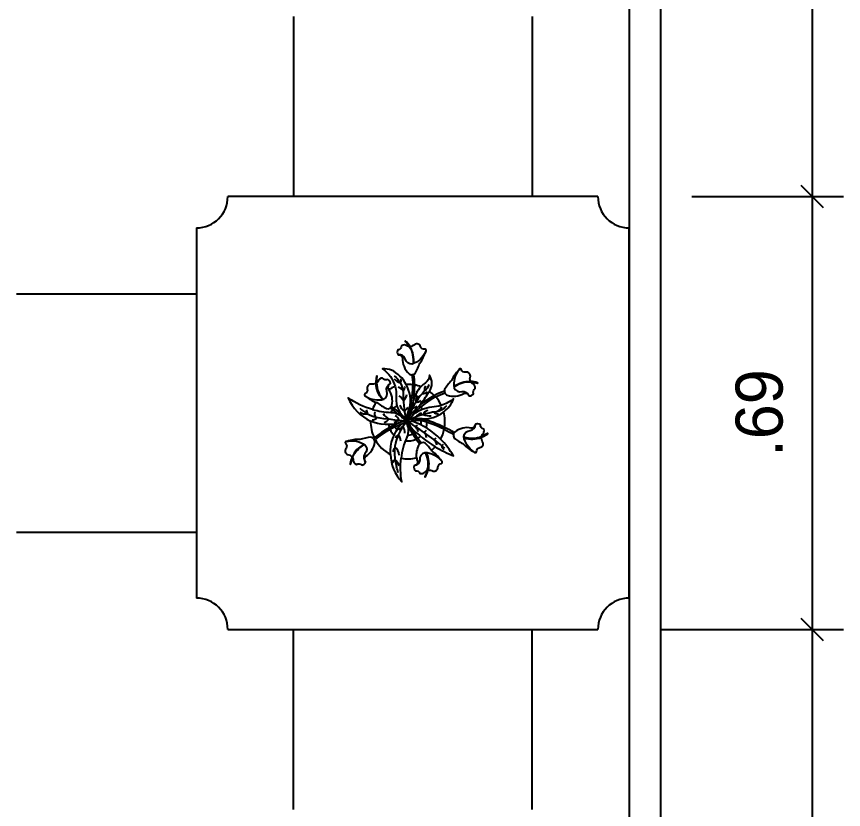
# Model space of a CAD drawing. Header units: millimetres. Extents: x 290.7 to 367.8, y 729.2 to 750.9.
# Drawn here: x 348.411 to 349.729, y 744.891 to 746.155 of the extents above; entities that cross this region are included whole.
import ezdxf

# ---------------------------------------------------------------- set-up
doc = ezdxf.new("R2010")
doc.units = ezdxf.units.MM
doc.header["$PDMODE"] = 35
for name, color, linetype in [('cota', 24, 'Continuous'), ('LAYOUT', 4, 'Continuous'), ('VEGET', 64, 'Continuous')]:
    doc.layers.add(name, color=color, linetype=linetype)
doc.styles.add('STYLUS', font='stylu.ttf')
doc.dimstyles.new('DIM50', dxfattribs={"dimscale": 0.5, "dimtxt": 0.15, "dimasz": 0.07, "dimexe": 0.1, "dimexo": 0.1, "dimgap": 0.09, "dimtad": 1, "dimzin": 4, "dimdsep": 46, "dimtxsty": 'STYLUS', "dimblk1": 'OBLIQUE', "dimblk2": 'OBLIQUE', "dimsah": 1, "dimcen": 0.09, "dimclrd": 24, "dimclre": 24, "dimclrt": 2, "dimadec": 0, "dimazin": 0, "dimtfac": 1, "dimtmove": 2, "dimatfit": 3, "dimldrblk": 'OBLIQUE', "dimfxl": 0, "dimtolj": 1, "dimtzin": 0, "dimarcsym": 0})

# ---------------------------------------------------------------- blocks, each defined once
blk = doc.blocks.new('VASO FLOR')
at = {"layer": 'VEGET', "color": 13}
for points in [[(0.0291, 0.1175, -0.195055), (0.0228, 0.1231, 0.501368), (0.0133, 0.1224, -0.376344), (0.0048, 0.1206, 0.636994), (0.0029, 0.1171, 0.091173), (0.0064, 0.0968, 0.036395), (0.0087, 0.079, 0.096784), (0.0105, 0.0768, 0.035642)], [(0.0029, 0.1171, 0.212423), (0.0178, 0.0915, 0.368913), (0.0306, 0.0964, -0.372027), (0.0435, 0.0995, 0.287974)], [(0.0131, 0.0754, 0.182881), (0.0182, 0.0758, 0.232624), (0.0349, 0.0964, -0.389519), (0.0435, 0.0995, 0.287974), (0.046, 0.1071, -0.393845), (0.0424, 0.1147, 0.34066), (0.0329, 0.1169, -0.062762), (0.0301, 0.1172, -0.064896)], [(-0.0553, 0.1005, -0.212423), (-0.0564, 0.0709, -0.368913), (-0.07, 0.0691, 0.372027), (-0.0828, 0.0658, -0.287974)], [(-0.043, 0.0614, 0.096784), (-0.0425, 0.0642, 0.036395), (-0.0489, 0.0809, 0.091173), (-0.0553, 0.1005, 0.636994), (-0.0587, 0.1026, -0.376344), (-0.067, 0.1003, 0.501368), (-0.0757, 0.0963, -0.195055), (-0.0786, 0.0885, 0.06826)], [(-0.0794, 0.0877, -0.062762), (-0.0817, 0.0861, 0.34066), (-0.0891, 0.0798, -0.393845), (-0.0886, 0.0713, 0.287974), (-0.0828, 0.0658, -0.389519), (-0.0738, 0.0671, 0.232624), (-0.0493, 0.0568, 0.182881), (-0.0446, 0.0589, -0.033616)], [(0.1037, 0.0678, -0.062762), (0.1025, 0.0703, 0.34066), (0.0974, 0.0786, -0.393845), (0.089, 0.0795, 0.287974), (0.0826, 0.0747, -0.389519), (0.0824, 0.0656, 0.232624), (0.0683, 0.0432, 0.058292), (0.0683, 0.0415, 0.020555)], [(0.0693, 0.0386, 0.222448), (0.0744, 0.0352, 0.036395), (0.092, 0.0388, 0.091173), (0.1124, 0.042, 0.636994), (0.115, 0.045, -0.376344), (0.114, 0.0536, 0.501368), (0.1116, 0.0628, -0.195055), (0.1043, 0.0669, 0.06826)], [(0.1124, 0.042, -0.212423), (0.0833, 0.0478, -0.368913), (0.0838, 0.0616, 0.372027), (0.0826, 0.0747, -0.287974)], [(-0.0541, 0.0162, 0.007798), (-0.055, 0.0164, -0.389519), (-0.0589, 0.0247, 0.287974), (-0.0666, 0.0264, -0.393845), (-0.074, 0.0222, 0.34066), (-0.0752, 0.0125, -0.062762), (-0.0753, 0.0097, -0.064896)], [(-0.0727, -0.0174, 0.212423), (-0.0486, -0.0002, 0.368913), (-0.0546, 0.0121, -0.372027), (-0.0589, 0.0247, 0.287974)], [(-0.0542, -0.0127, 0.006984), (-0.0528, -0.012, 0.036395), (-0.0353, -0.0081, 0.401755), (-0.0329, 0.0016, 0.224419), (-0.0541, 0.0162, -0.389519)], [(-0.0755, 0.0087, -0.195055), (-0.0805, 0.0019, 0.501368), (-0.079, -0.0075, -0.376344), (-0.0763, -0.0157, 0.636994), (-0.0727, -0.0174, 0.084136), (-0.0542, -0.0127, 0.053439)], [(0.0625, -0.0042, 0.031062), (0.0472, -0.0033, 0.401755), (0.0422, -0.0119, 0.182145), (0.0541, -0.0295, -0.389519)], [(0.0858, -0.005, 0.212423), (0.0577, -0.0146, 0.368913), (0.06, -0.0282, -0.372027), (0.0605, -0.0414, 0.287974)], [(0.081, -0.0308, -0.195055), (0.0877, -0.0258, 0.501368), (0.0889, -0.0163, -0.376344), (0.0887, -0.0076, 0.636994), (0.0858, -0.005, 0.091173), (0.0651, -0.0045, 0.005326), (0.0625, -0.0042, 0.035051)], [(0.0541, -0.0295, 0.048427), (0.0591, -0.0324, -0.389519), (0.0605, -0.0414, 0.287974), (0.0674, -0.0453, -0.393845), (0.0756, -0.0433, 0.34066), (0.0796, -0.0344, -0.062762), (0.0805, -0.0317, -0.064896)], [(-0.0164, -0.0564, 0.154212), (-0.0205, -0.0578, 0.036395), (-0.0305, -0.0727, 0.091173), (-0.0427, -0.0893, 0.636994), (-0.0425, -0.0933, -0.376344), (-0.0357, -0.0987, 0.501368), (-0.0275, -0.1035, -0.195055), (-0.0194, -0.1013, 0.06826)], [(-0.0183, -0.1015, -0.062762), (-0.0157, -0.1024, 0.34066), (-0.0062, -0.1048, -0.393845), (0.0004, -0.0995, 0.287974), (0.0015, -0.0916, -0.389519), (-0.0048, -0.085, 0.232624), (-0.0106, -0.0591, 0.124656), (-0.0134, -0.057, -0.002356)], [(-0.0427, -0.0893, -0.212423), (-0.0179, -0.073, -0.368913), (-0.0086, -0.0831, 0.372027), (0.0015, -0.0916, -0.287974)]]:
    blk.add_lwpolyline(points, format="xyb", dxfattribs=at)
at = {"layer": 'VEGET', "color": 40}
for points in [[(0.0301, 0.1172, -0.064896), (0.0388, 0.1231, 0.810808), (0.0384, 0.1239, 0.06826), (0.0291, 0.1175, -0.195055)], [(0.0159, 0.093, -0.172607), (0.0291, 0.1175, -0.810808)], [(0.0301, 0.1172, 0.176058), (0.0168, 0.0928, 0.243738)], [(-0.0786, 0.0885, 0.06826), (-0.0899, 0.0897, 0.810808), (-0.0898, 0.0888, -0.064896), (-0.0794, 0.0877, -0.062762)], [(-0.0794, 0.0877, -0.179373), (-0.0558, 0.0721, -0.243738)], [(-0.0554, 0.0731, 0.172607), (-0.0786, 0.0885, 0.810808)], [(0.1037, 0.0678, -0.179373), (0.0845, 0.0471, -0.243738)], [(0.0854, 0.0465, 0.172607), (0.1043, 0.0669, 0.810808)], [(0.1043, 0.0669, 0.06826), (0.1073, 0.0778, 0.810808), (0.1064, 0.0779, -0.064896), (0.1037, 0.0678, -0.062762)], [(-0.0753, 0.0097, -0.064896), (-0.0819, 0.0179, 0.810808), (-0.0827, 0.0174, 0.06826), (-0.0755, 0.0087, -0.195055)], [(-0.0499, -0.0023, -0.172607), (-0.0755, 0.0087, -0.810808)], [(-0.0753, 0.0097, 0.179373), (-0.0493, -0.0014, 0.243738)], [(0.0595, -0.013, -0.172607), (0.081, -0.0308, -0.810808)], [(0.0805, -0.0317, 0.176058), (0.0592, -0.0139, 0.243738)], [(0.0805, -0.0317, -0.064896), (0.0845, -0.0415, 0.810808), (0.0854, -0.0412, 0.06826), (0.081, -0.0308, -0.195055)], [(-0.0203, -0.0735, 0.172607), (-0.0194, -0.1013, 0.810808)], [(-0.0183, -0.1015, -0.179373), (-0.0193, -0.0733, -0.243738)], [(-0.0194, -0.1013, 0.06826), (-0.0139, -0.1112, 0.810808), (-0.0131, -0.1106, -0.064896), (-0.0183, -0.1015, -0.062762)]]:
    blk.add_lwpolyline(points, format="xyb", dxfattribs=at)
at = {"layer": 'VEGET'}
for points in [[(-0.0059, 0.0601, 0.275681), (-0.0241, 0.0782, -0.234589), (-0.0204, 0.0651, 0.047492), (-0.021, 0.0556, 0.04348)], [(-0.0147, 0.0667, -0.172243), (-0.0122, 0.0551, 0.077621), (-0.0036, 0.0132, 0.077621)], [(0.0105, 0.0768, 0.035642), (0.004, 0.0608, 0.042088)], [(0.0072, 0.0607, -0.033571), (0.0131, 0.0754, 0.182881)], [(0.0105, 0.0768, 0.105036), (0.0131, 0.0754, 0.232624)], [(0.0331, 0.0528, 0.127589), (0.0296, 0.0787, -0.086131), (0.0229, 0.0575, 0.067782)], [(-0.043, 0.0614, -0.105036), (-0.0446, 0.0589, -0.232624)], [(-0.0446, 0.0589, -0.033616), (-0.0324, 0.0487, 0.044708)], [(-0.03, 0.0505, 0.035076), (-0.043, 0.0614, 0.096784)], [(-0.021, 0.0556, 0.1286), (-0.0137, 0.0312)], [(-0.0015, 0.0319, 0.006234), (-0.0051, 0.0544, 0.056573), (-0.0059, 0.0601, -0.234589)], [(0.0229, 0.0575, -0.059667), (0.0141, 0.0447, 0.116627), (0.0015, 0.0166)], [(0.0294, 0.063, -0.192821), (0.0242, 0.0444, 0.073411), (0.0029, 0.0045, 0.073411)], [(0.0152, 0.0195, 0.188192), (0.0331, 0.0528, -0.146551)], [(-0.0403, 0.0416, 0.151618), (-0.073, 0.0412, 0.069982), (-0.0845, 0.0327, -0.168565), (-0.0503, 0.0266, 0.046466)], [(-0.0096, 0.0187, 0.179213), (-0.0403, 0.0416, 0.069982)], [(0.0683, 0.0415, 0.020555), (0.0514, 0.0363, 0.105029)], [(0.0693, 0.0386, -0.105295), (0.0683, 0.0415, -0.232624)], [(-0.0636, 0.0377, -0.205437), (-0.0344, 0.0291, 0.058316), (-0.0026, 0.0027, 0.058316)], [(-0.0503, 0.0266, -0.082744), (-0.0368, 0.0157, 0.276015), (-0.0011, 0.003)], [(0.0514, 0.0363, 0.04487), (0.0164, 0.0204, 0.057779), (0.0154, 0.0197, 0.066188), (0.0029, 0.0045)], [(0.0532, 0.0338, 0.045412), (0.0182, 0.018, 0.0595), (0.0172, 0.0173, 0.072643), (0.0042, 0.0011)], [(0.0532, 0.0338, -0.019885), (0.0693, 0.0386, 0.222448)], [(0.0602, 0.0187, 0.10961), (0.0081, 0.007)], [(0.0627, 0.0041, 0.039304), (0.0935, 0.0142, 0.068382), (0.0602, 0.0187, 0.070573)], [(0.0133, -0.0016, 0.060604), (0.0627, 0.0041, 0.179336)], [(-0.0499, -0.0246, 0.057879), (-0.0262, -0.0074, -0.147369), (-0.0138, -0.0007)], [(-0.0041, -0.009, -0.177901), (-0.0392, -0.0399, 0.085249)], [(0.0209, -0.0553, -0.194857), (-0.0009, -0.0092)], [(0.0028, -0.0016, -0.251756), (0.0198, -0.0173, 0.06874), (0.0372, -0.0474, -0.179247)], [(-0.0499, -0.0246, -0.085249), (-0.0905, -0.0389, 0.196212), (-0.0392, -0.0399, 0.116806)], [(0.0209, -0.0553, 0.179247), (0.0645, -0.0732, -0.074362), (0.0372, -0.0474, 0.10465)], [(-0.0162, -0.0546, 0.002909), (-0.0164, -0.0564, 0.154212)], [(-0.0164, -0.0564, -0.105383), (-0.0134, -0.057, -0.232624)], [(-0.0134, -0.057, -0.002356), (-0.0133, -0.0555, 0.146929)]]:
    blk.add_lwpolyline(points, format="xyb", dxfattribs=at)
at = {"layer": 'VEGET', "color": 253}
for points in [[(-0.021, 0.0556, 0.04348), (-0.03, 0.0505, 0.035076)], [(0.004, 0.0608, 0.042088), (-0.0059, 0.0601, 0.275681)], [(0.0229, 0.0575, 0.067782), (0.0072, 0.0607, -0.033571)], [(0.0514, 0.0363, 0.105029), (0.0331, 0.0528, 0.127589)], [(-0.0324, 0.0487, 0.044708), (-0.0403, 0.0416, 0.151618)], [(-0.0503, 0.0266, 0.046466), (-0.0541, 0.0162, 0.007798)], [(0.0602, 0.0187, 0.070573), (0.0532, 0.0338, -0.019885)], [(0.0625, -0.0042, 0.035051), (0.0627, 0.0041, 0.039304)], [(-0.0542, -0.0127, 0.053439), (-0.0499, -0.0246, -0.085249)], [(0.0372, -0.0474, 0.10465), (0.0541, -0.0295, 0.048427)], [(-0.0392, -0.0399, 0.116806), (-0.0162, -0.0546, 0.002909)], [(-0.0133, -0.0555, 0.146929), (0.0209, -0.0553, 0.179247)]]:
    blk.add_lwpolyline(points, format="xyb", dxfattribs=at)
at = {"layer": 'VEGET'}
for centre, radius, start, end in [((-0.0081, 0.063), 0.00889, 190.0696, 242.4893), ((-0.0165, 0.0565), 0.00837, 303.75, 6.6047), ((0.1196, 0.0238), 0.1213, 162.2507, 188.8754), ((0.1196, 0.0238), 0.1183, 161.8438, 191.1841), ((0.0134, 0.0514), 0.0129, 326.903, 24.0222), ((-0.0529, 0.0375), 0.00384, 347.7837, 86.1504), ((-0.1141, -0.0369), 0.1183, 19.5464, 46.3581), ((-0.1141, -0.0369), 0.1213, 17.6761, 46.0909), ((0.0065, 0.0487), 0.0227, 197.7137, 226.0983), ((-0.0173, 0.0404), 0.0114, 315.4705, 358.6447), ((0.0203, 0.0535), 0.0125, 277.0801, 314.9015), ((-0.0579, 0.0504), 0.0163, 262.1173, 302.3996), ((-0.0397, 0.0198), 0.0114, 74.4948, 123.9772), ((-0.048, 0.0308), 0.0114, 0.087, 39.539), ((-0.046, 0.0199), 0.021, 0.2098, 31.9202), ((-0.0124, 0.0292), 0.00882, 310.2753, 0.9375), ((0.0232, 0.0191), 0.0158, 151.6018, 190.6697), ((0.0214, 0.0313), 0.00953, 146.4115, 207.5873), ((0.0001, 0.0565), 0.0323, 293.555, 316.3797), ((-0.0338, -0.0202), 0.0411, 77.7818, 91.7847), ((-0.0272, 0.0133), 0.0152, 345.7417, 17.1654), ((0.0442, 0.0143), 0.00966, 338.1322, 6.3235), ((0.0631, 0.0153), 0.00622, 332.211, 7.6106), ((0.0031, -0.2119), 0.2149, 94.0661, 99.4742), ((-0.0166, 0.0254), 0.0164, 243.1659, 284.9091), ((-0.0012, 0.0012), 0.00174, 314.65, 87.003), ((0.001, -0.0017), 0.00173, 2.627, 123.0897), ((0.0043, -0.0007), 0.00179, 92.3845, 209.4432), ((0.1068, -0.3913), 0.4056, 94.473, 104.6473), ((0.0685, 0.203), 0.2119, 252.3591, 262.9907), ((0.0099, 0.0093), 0.00848, 322, 352.8592), ((0.0182, -0.0108), 0.015, 56.375, 95.861), ((0.0274, 0.0113), 0.00708, 327.9521, 11.4034), ((0.0343, -0.0054), 0.013, 48.4367, 93.9009), ((0.0531, -0.0051), 0.0158, 52.6194, 89.7867), ((0.0742, 0.019), 0.00856, 229.7898, 280.5429), ((-0.4126, 0.4839), 0.636, 306.1946, 310.4548), ((0.0031, -0.2119), 0.2119, 90.8381, 99.5417), ((-0.0136, -0.0185), 0.013, 64.5644, 106.8546), ((0.1391, -0.0715), 0.1562, 152.8584, 173.7893), ((0.1391, -0.0715), 0.1532, 152.8584, 174.0196), ((-0.0245, -0.0045), 0.0166, 322.7842, 352.3137), ((0.0315, -0.017), 0.0289, 164.8456, 182.9382), ((0.0753, 0.0023), 0.0727, 183.0631, 242.2401), ((0.0685, 0.203), 0.2149, 252.1973, 262.9232), ((0.0008, -0.0258), 0.0166, 41.5787, 80.2806), ((-0.0378, -0.022), 0.00735, 203.814, 275.5362), ((-0.0278, 0.0072), 0.0251, 256.5993, 286.539), ((-0.0375, -0.019), 0.017, 334.3619, 7.256), ((0.0203, -0.027), 0.0129, 167.7674, 199.4141), ((0.0064, -0.0417), 0.0175, 49.8832, 85.8669), ((-0.0705, 0.031), 0.069, 273.9339, 298.9476), ((-0.0635, -0.0266), 0.0154, 277.8461, 326.7854), ((-0.0176, 0.0465), 0.0879, 243.6765, 247.9444), ((-0.0456, -0.0301), 0.00972, 316.6993, 9.1037), ((0.0188, -0.0617), 0.0202, 50.365, 94.1894), ((0.0268, -0.0436), 0.00813, 177.3069, 222.6417), ((0.0389, -0.0582), 0.00748, 162.8431, 213.365), ((0.0338, -0.0769), 0.0211, 62.7714, 95.4783), ((0.0069, -0.1329), 0.0788, 56.5887, 63.9854)]:
    blk.add_arc(centre, radius, start, end, dxfattribs=at)
at = {"layer": 'VEGET', "color": 253}
for radius, start, end in [(0.0308, 125.0447, 127.268), (0.0308, 84.2431, 93.4142), (0.0216, 90.892, 95.6625), (0.0216, 30.7535, 48.7009), (0.0308, 48.3792, 53.4825), (0.0308, 26.2812, 42.5077), (0.0308, 169.041, 181.0997), (0.0216, 174.2307, 178.5976), (0.0308, 186.6896, 196.6917), (0.0216, 186.5653, 188.9477), (0.0216, 313.9366, 336.7486), (0.0308, 307.6543, 340.4806), (0.0216, 344.7669, 352.6586), (0.0308, 346.0982, 356.1349), (0.0308, 234.041, 243.4388), (0.0216, 235.7381, 239.9995), (0.0216, 247.9956, 262.5455), (0.0308, 249.0542, 269.9881)]:
    blk.add_arc((0.0034, 0.0014), radius, start, end, dxfattribs=at)
blk = doc.blocks.new('_OBLIQUE')
at = {"color": 0, "linetype": 'ByBlock'}
blk.add_line((-0.5, -0.5), (0.5, 0.5), dxfattribs=at)
blk = doc.blocks.new('*D28')
at = {"layer": 'cota', "color": 24, "lineweight": -2}
for p, q in [((349.4875, 746.968), (349.729, 746.968)), ((349.679, 746.968), (349.679, 745.868)), ((349.4875, 745.868), (349.729, 745.868))]:
    blk.add_line(p, q, dxfattribs=at)
at = {"layer": 'Defpoints', "color": 0}
for p in [(349.4375, 746.968), (349.4375, 745.868), (349.679, 745.868)]:
    blk.add_point(p, dxfattribs=at)
at = {"layer": 'cota', "color": 24, "lineweight": -2, "xscale": 0.035, "yscale": 0.035, "zscale": 0.035}
for p, rotation in [((349.679, 746.968), 90), ((349.679, 745.868), 270)]:
    blk.add_blockref('_OBLIQUE', p, dxfattribs=dict(at, rotation=rotation))
at = {"layer": 'cota', "color": 2, "insert": (349.5952, 746.418), "char_height": 0.075, "attachment_point": 5, "rotation": 90, "style": 'STYLUS'}
blk.add_mtext('\\A1;1.10', dxfattribs=at)
blk = doc.blocks.new('*D29')
at = {"layer": 'cota', "color": 24, "lineweight": -2}
for p, q in [((349.4875, 745.868), (349.729, 745.868)), ((349.679, 745.868), (349.679, 745.178)), ((349.4375, 745.178), (349.729, 745.178))]:
    blk.add_line(p, q, dxfattribs=at)
at = {"layer": 'Defpoints', "color": 0}
for p in [(349.4375, 745.868), (349.3875, 745.178), (349.679, 745.178)]:
    blk.add_point(p, dxfattribs=at)
at = {"layer": 'cota', "color": 24, "lineweight": -2, "xscale": 0.035, "yscale": 0.035, "zscale": 0.035}
for p, rotation in [((349.679, 745.868), 90), ((349.679, 745.178), 270)]:
    blk.add_blockref('_OBLIQUE', p, dxfattribs=dict(at, rotation=rotation))
at = {"layer": 'cota', "color": 2, "insert": (349.5951, 745.523), "char_height": 0.075, "attachment_point": 5, "rotation": 90, "style": 'STYLUS'}
blk.add_mtext('\\A1;.69', dxfattribs=at)
blk = doc.blocks.new('*D30')
at = {"layer": 'cota', "color": 24, "lineweight": -2}
for p, q in [((349.4375, 745.178), (349.729, 745.178)), ((349.679, 745.178), (349.679, 744.0467)), ((349.4375, 744.0467), (349.729, 744.0467))]:
    blk.add_line(p, q, dxfattribs=at)
at = {"layer": 'Defpoints', "color": 0}
for p in [(349.3875, 745.178), (349.3875, 744.0467), (349.679, 744.0467)]:
    blk.add_point(p, dxfattribs=at)
at = {"layer": 'cota', "color": 24, "lineweight": -2, "xscale": 0.035, "yscale": 0.035, "zscale": 0.035}
for p, rotation in [((349.679, 745.178), 90), ((349.679, 744.0467), 270)]:
    blk.add_blockref('_OBLIQUE', p, dxfattribs=dict(at, rotation=rotation))
at = {"layer": 'cota', "color": 2, "insert": (349.5952, 744.6123), "char_height": 0.075, "attachment_point": 5, "rotation": 90, "style": 'STYLUS'}
blk.add_mtext('\\A1;1.13', dxfattribs=at)

msp = doc.modelspace()

# ---------------------------------------------------------------- linework, layer by layer
at = {"color": 6}
for p, q in [((349.3875, 748.4967), (349.3875, 744.0467)), ((349.4375, 748.4967), (349.4375, 744.0967))]:
    msp.add_line(p, q, dxfattribs=at)
at = {"layer": 'LAYOUT'}
for p, q in [((348.8525, 746.1548), (348.8525, 745.868)), ((349.2325, 746.1548), (349.2325, 745.868)), ((349.3375, 745.868), (348.7475, 745.868)), ((348.6975, 745.818), (348.6975, 745.228)), ((349.3875, 745.228), (349.3875, 745.818)), ((348.4107, 745.713), (348.6975, 745.713)), ((348.4107, 745.333), (348.6975, 745.333)), ((348.7475, 745.178), (349.3375, 745.178)), ((348.8525, 744.8911), (348.8525, 745.178)), ((349.2325, 744.8911), (349.2325, 745.178))]:
    msp.add_line(p, q, dxfattribs=at)
for centre, start, end in [((348.6975, 745.868), 270, 0), ((349.3875, 745.868), 180, 270), ((348.6975, 745.178), 360, 90), ((349.3875, 745.178), 90, 180)]:
    msp.add_arc(centre, 0.05, start, end, dxfattribs=at)

# ---------------------------------------------------------------- block references
at = {"layer": 'LAYOUT', "rotation": 315}
msp.add_blockref('VASO FLOR', (349.031, 745.5107), dxfattribs=at)

# ---------------------------------------------------------------- dimensions: what is measured, and where the dimension line sits
at = {"layer": 'cota'}
for base, p1, p2, picture, middle in [((349.679, 745.868), (349.4375, 746.968), (349.4375, 745.868), '*D28', (349.5952, 746.418)), ((349.679, 745.178), (349.4375, 745.868), (349.3875, 745.178), '*D29', (349.5951, 745.523)), ((349.679, 744.0467), (349.3875, 745.178), (349.3875, 744.0467), '*D30', (349.5952, 744.6123))]:
    dim = msp.add_linear_dim(base=base, p1=p1, p2=p2, angle=90, dimstyle='DIM50', dxfattribs=at)
    dim.commit()
    dim.dimension.update_dxf_attribs({"geometry": picture, "text_midpoint": middle})

doc.saveas('drawing.dxf')
